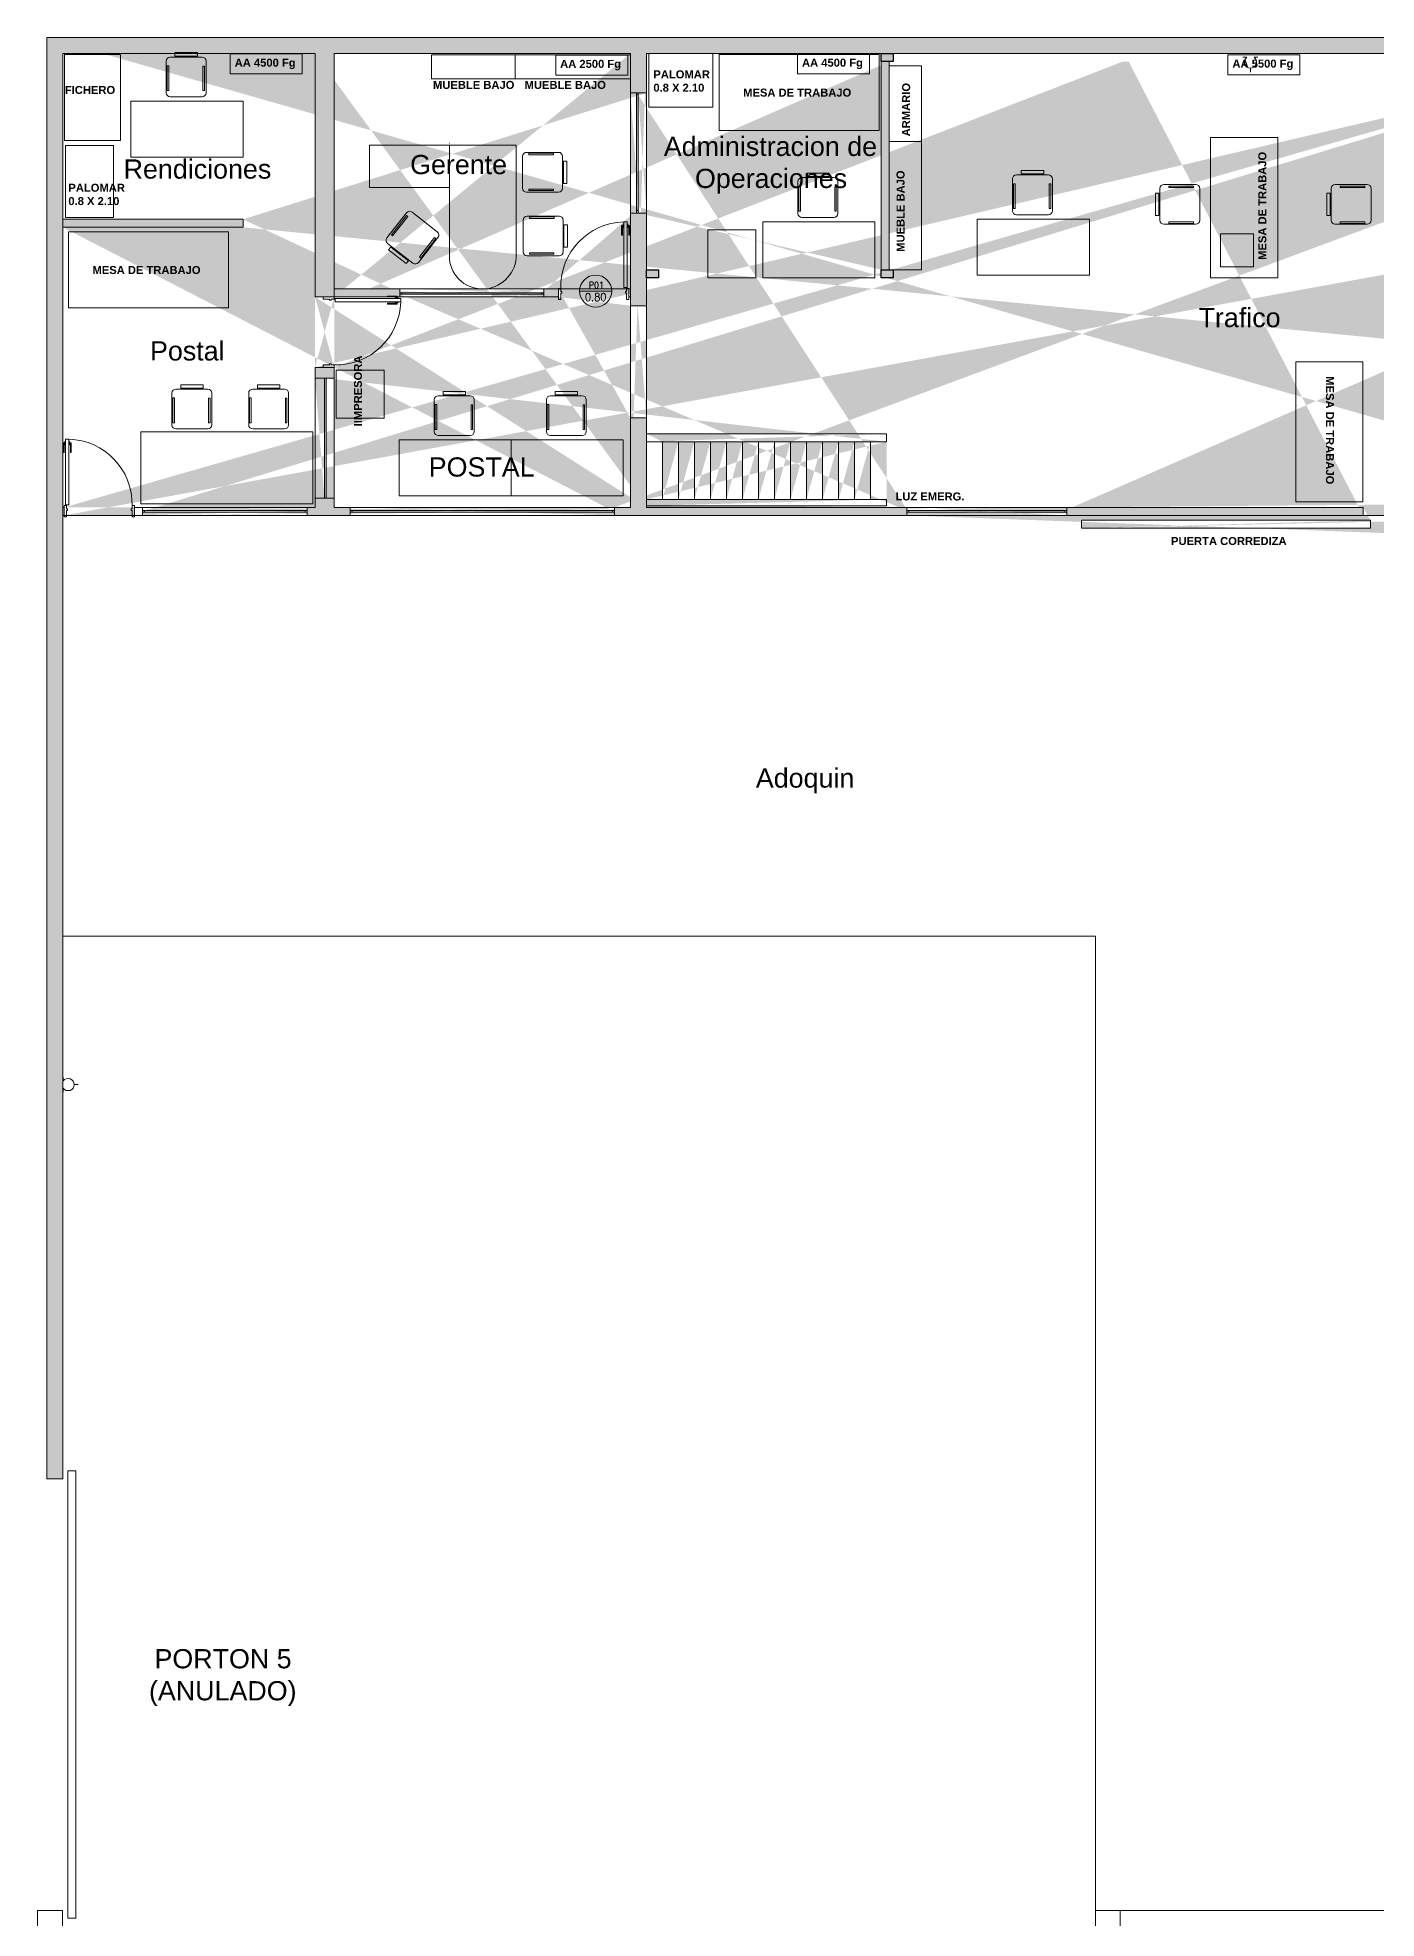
# Model space of a CAD drawing. Header units: millimetres. Extents: x 90.8 to 120.6, y 70.2 to 118.
# Drawn here: x 90.83 to 107.56, y 94.48 to 117.98 of the extents above; entities that cross this region are included whole.
import ezdxf
from ezdxf.enums import TextEntityAlignment as Align

# ---------------------------------------------------------------- set-up
doc = ezdxf.new("R2010")
doc.units = ezdxf.units.MM
doc.layers.add('00 Muro ext.', color=7, linetype='Continuous', lineweight=15)
doc.layers.add('ESTRUCTURA', color=251, linetype='Continuous')
doc.styles.add('Century', font='GOTHIC.TTF')
doc.styles.add('IRI-OCASA-Layout R 9$0$Standard', font='arial.ttf')
doc.styles.add('ROMANS', font='ROMANS.shx', dxfattribs={"width": 0.8})
doc.styles.get("Standard").update_dxf_attribs({"font": 'txt.shx'})

# ---------------------------------------------------------------- blocks, each defined once
blk = doc.blocks.new('IRI-OCASA-Layout R 9$0$OCA_SILLA')
at = {"linetype": 'Continuous'}
for p, q in [((0.1049, 0.4983), (0.5023, 0.4983)), ((0.0549, 0.05), (0.0549, 0.4483)), ((0.5523, 0.4483), (0.5523, 0.05)), ((0.5023, 0), (0.1049, 0))]:
    blk.add_line(p, q, dxfattribs=at)
for points in [[(0.1654, 0.4663), (0.1654, 0.4876), (0.4749, 0.4876), (0.4749, 0.4663)], [(0, 0.1087), (0, 0.3889), (0.0427, 0.3889), (0.0427, 0.1087)], [(0.1681, 0.0207), (0.1681, 0.0394), (0.4749, 0.0394), (0.4749, 0.0207)]]:
    blk.add_lwpolyline(points, close=True, dxfattribs=at)
for centre, start, end in [((0.1049, 0.4483), 90, 180), ((0.5023, 0.4483), 0, 90), ((0.1049, 0.05), 180, 270), ((0.5023, 0.05), 270, 0)]:
    blk.add_arc(centre, 0.05, start, end, dxfattribs=at)
blk = doc.blocks.new('new blockqweqwewqe')
blk.add_lwpolyline([(101.41165, 483.815145), (102.11165, 483.815145), (102.11165, 482.415145), (101.41165, 482.415145)], close=True)
at = {"xscale": -1, "rotation": 180}
blk.add_blockref('IRI-OCASA-Layout R 9$0$OCA_SILLA', (100.805812, 483.353225), dxfattribs=at)
blk = doc.blocks.new('*U12')
at = {"color": 0}
for p, q in [((-0.069989, 0.869622), (-0.079989, 0.869622)), ((-0.069989, 0.860356), (-0.079989, 0.860356)), ((-0.009989, 0.869622), (0.000011, 0.869622)), ((-0.009989, 0.860356), (0.000011, 0.860356))]:
    blk.add_line(p, q, dxfattribs=at)
for points in [[(-0.079989, 0.869622), (-0.079989, 0.749622), (-0.089989, 0.749622), (-0.089989, 0.869622), (-0.079989, 0.869622)], [(-0.059989, 0.884989), (-0.069989, 0.884989), (-0.069989, 0.844989), (-0.059989, 0.844989), (-0.059989, 0.884989)], [(-0.019989, 0.884989), (-0.009989, 0.884989), (-0.009989, 0.844989), (-0.019989, 0.844989), (-0.019989, 0.884989)], [(0.000011, 0.869622), (0.000011, 0.749622), (0.010011, 0.749622), (0.010011, 0.869622), (0.000011, 0.869622)]]:
    blk.add_lwpolyline(points, dxfattribs=at)
blk.add_lwpolyline([(-0.059989, 0.914989), (-0.059989, 0.094989), (-0.019989, 0.094989), (-0.019989, 0.914989), (-0.059989, 0.914989)])
for points in [[(-0.88, 0.085), (-0.85, 0.085), (-0.85, 0.045), (-0.838, 0.045), (-0.838, 0.025), (-0.85, 0.025), (-0.85, -0.055), (-0.88, -0.055)], [(0, 0.085), (-0.03, 0.085), (-0.03, 0.045), (-0.042, 0.045), (-0.042, 0.025), (-0.03, 0.025), (-0.03, -0.055), (0, -0.055)]]:
    blk.add_lwpolyline(points, close=True)
blk.add_circle((-0.025, 0.089989), 0.005, dxfattribs=at)
blk.add_arc((-0.039989, 0.104978), 0.810258, 91.414404, 181.412841, dxfattribs=at)
blk = doc.blocks.new('Ref-carp-50')
blk.add_line((-0.2, 0), (0.2, 0))
blk.add_circle((0, 0), 0.2)
at = {"style": 'Century'}
for tag, p in [('P01', (0, 0.075)), ('0.00', (0, -0.075))]:
    blk.add_attdef(tag, text='', height=0.1, dxfattribs=at).set_placement(p, align=Align.MIDDLE_CENTER)
blk = doc.blocks.new('*U22')
for p, q in [((-55.715298, 12.827221), (-55.619137, 12.827221)), ((-55.342851, 12.827221), (-55.439013, 12.827221)), ((-55.529075, 12.553816), (-55.52908, 12.458911))]:
    blk.add_line(p, q)
blk.add_arc((-55.529075, 12.705352), 0.151536, 126.464668, 53.535332)
blk = doc.blocks.new('COLUMNAS')
at = {"layer": 'ESTRUCTURA', "ltscale": 0.05}
for p, q in [((110.051138, 123.685092), (110.201138, 123.685092)), ((110.051138, 123.585092), (110.051138, 123.685092)), ((110.201138, 123.685092), (110.201138, 123.585092)), ((110.201138, 123.585092), (110.051138, 123.585092))]:
    blk.add_line(p, q, dxfattribs=at)
blk = doc.blocks.new('Escritorio Gte')
for p, q in [((269.742121, 117.213788), (270.055836, 117.459197)), ((270.126025, 117.450622), (270.370879, 117.137615)), ((270.513332, 117.37044), (270.513332, 115.98684)), ((271.346732, 115.98684), (271.346732, 117.391231)), ((271.435532, 116.921696), (271.435532, 117.319996)), ((271.485532, 117.369996), (271.882932, 117.369996)), ((271.932932, 117.319996), (271.932932, 116.921696)), ((269.9784, 116.830593), (269.733546, 117.143599)), ((270.362304, 117.067427), (270.048589, 116.822018)), ((271.882932, 116.871696), (271.485532, 116.871696)), ((271.478743, 116.57387), (271.876143, 116.57387)), ((270.513332, 116.51604), (269.514332, 116.51604)), ((269.514332, 116.51604), (269.514332, 115.98684)), ((270.513332, 115.98684), (270.513332, 116.51604)), ((271.428743, 116.12557), (271.428743, 116.52387)), ((271.926143, 116.52387), (271.926143, 116.12557)), ((269.514332, 115.98684), (270.513332, 115.98684)), ((270.513332, 115.98684), (271.346732, 115.98684)), ((271.876143, 116.07557), (271.478743, 116.07557))]:
    blk.add_line(p, q)
for points in [[(269.754529, 117.293197), (269.975224, 117.465839), (270.001534, 117.432207), (269.780838, 117.259565)], [(270.138097, 117.383254), (270.154874, 117.396377), (270.345569, 117.152604), (270.328793, 117.13948)], [(271.819732, 117.349296), (271.819732, 117.330596), (271.512932, 117.330596), (271.512932, 117.349296)], [(271.987832, 117.261296), (271.987832, 116.981096), (271.945132, 116.981096), (271.945132, 117.261296)], [(269.78879, 117.106575), (269.803519, 117.118097), (269.992551, 116.87645), (269.977822, 116.864928)], [(271.822432, 116.903696), (271.822432, 116.882396), (271.512932, 116.882396), (271.512932, 116.903696)], [(271.812943, 116.55317), (271.812943, 116.53447), (271.506143, 116.53447), (271.506143, 116.55317)], [(271.981043, 116.46517), (271.981043, 116.18497), (271.938343, 116.18497), (271.938343, 116.46517)], [(271.815643, 116.10757), (271.815643, 116.08627), (271.506143, 116.08627), (271.506143, 116.10757)]]:
    blk.add_lwpolyline(points, close=True)
for centre, radius, start, end in [((270.922184, 117.373186), 0.408861, 89.643216, 180.384836), ((270.925621, 117.360897), 0.422202, 4.120115, 89.595756), ((270.086643, 117.419815), 0.05, 38.034833, 128.034833), ((271.485532, 117.319996), 0.05, 90, 180), ((271.882932, 117.319996), 0.05, 0, 90), ((270.331497, 117.106808), 0.05, 308.034833, 38.034833), ((270.017782, 116.8614), 0.05, 218.034833, 308.034833), ((271.485532, 116.921696), 0.05, 180, 270), ((271.882932, 116.921696), 0.05, 270, 0), ((271.478743, 116.52387), 0.05, 90, 180), ((271.876143, 116.52387), 0.05, 0, 90), ((271.478743, 116.12557), 0.05, 180, 270), ((271.876143, 116.12557), 0.05, 270, 0)]:
    blk.add_arc(centre, radius, start, end)

msp = doc.modelspace()

# ---------------------------------------------------------------- hatches: boundary and pattern name
at = {"layer": '00 Muro ext.', "ltscale": 0.05}
h = msp.add_hatch(color=7, dxfattribs=at)
h.dxf.hatch_style = 1
edge = h.paths.add_edge_path(flags=17)
edge.add_line((110.422, 112.113), (110.572, 112.113))
edge = h.paths.add_edge_path(flags=17)
edge.add_line((110.572, 112.113), (110.572, 112.013))
edge = h.paths.add_edge_path(flags=17)
edge.add_line((110.572, 112.013), (110.422, 112.013))
edge = h.paths.add_edge_path(flags=17)
edge.add_line((110.422, 112.013), (110.422, 112.113))
edge = h.paths.add_edge_path(flags=16)
edge.add_line((101.375, 117.783), (101.525, 117.783))
edge = h.paths.add_edge_path(flags=16)
edge.add_line((101.525, 117.783), (101.525, 117.683))
edge = h.paths.add_edge_path(flags=16)
edge.add_line((101.525, 117.683), (101.375, 117.683))
edge = h.paths.add_edge_path(flags=17)
edge.add_line((101.375, 117.683), (101.375, 117.783))
edge = h.paths.add_edge_path(flags=17)
edge.add_line((101.375, 115.083), (101.525, 115.083))
edge = h.paths.add_edge_path(flags=17)
edge.add_line((101.525, 115.083), (101.525, 114.983))
edge = h.paths.add_edge_path(flags=17)
edge.add_line((101.525, 114.983), (101.375, 114.983))
edge = h.paths.add_edge_path(flags=17)
edge.add_line((101.375, 114.983), (101.375, 115.083))
edge = h.paths.add_edge_path(flags=16)
edge.add_line((107.245, 117.783), (107.395, 117.783))
edge = h.paths.add_edge_path(flags=16)
edge.add_line((107.395, 117.783), (107.395, 117.683))
edge = h.paths.add_edge_path(flags=16)
edge.add_line((107.395, 117.683), (107.245, 117.683))
edge = h.paths.add_edge_path(flags=16)
edge.add_line((107.245, 117.683), (107.245, 117.783))
edge = h.paths.add_edge_path(flags=17)
edge.add_line((107.245, 115.083), (107.395, 115.083))
edge = h.paths.add_edge_path(flags=17)
edge.add_line((107.395, 115.083), (107.395, 114.983))
edge = h.paths.add_edge_path(flags=17)
edge.add_line((107.395, 114.983), (107.245, 114.983))
edge = h.paths.add_edge_path(flags=17)
edge.add_line((107.245, 114.983), (107.245, 115.083))
edge = h.paths.add_edge_path(flags=17)
edge.add_line((104.31, 115.083), (104.46, 115.083))
edge = h.paths.add_edge_path(flags=17)
edge.add_line((104.46, 115.083), (104.46, 114.983))
edge = h.paths.add_edge_path(flags=17)
edge.add_line((104.46, 114.983), (104.31, 114.983))
edge = h.paths.add_edge_path(flags=17)
edge.add_line((104.31, 114.983), (104.31, 115.083))
edge = h.paths.add_edge_path(flags=16)
edge.add_line((104.31, 117.783), (104.46, 117.783))
edge = h.paths.add_edge_path(flags=16)
edge.add_line((104.46, 117.783), (104.46, 117.683))
edge = h.paths.add_edge_path(flags=16)
edge.add_line((104.46, 117.683), (104.31, 117.683))
edge = h.paths.add_edge_path(flags=16)
edge.add_line((104.31, 117.683), (104.31, 117.783))
edge = h.paths.add_edge_path(flags=17)
edge.add_line((98.44, 115.083), (98.59, 115.083))
edge = h.paths.add_edge_path(flags=17)
edge.add_line((98.59, 115.083), (98.59, 114.983))
edge = h.paths.add_edge_path(flags=17)
edge.add_line((98.59, 114.983), (98.44, 114.983))
edge = h.paths.add_edge_path(flags=17)
edge.add_line((98.44, 114.983), (98.44, 115.083))
edge = h.paths.add_edge_path(flags=17)
edge.add_line((98.44, 117.783), (98.59, 117.783))
edge = h.paths.add_edge_path(flags=16)
edge.add_line((98.59, 117.783), (98.59, 117.683))
edge = h.paths.add_edge_path(flags=16)
edge.add_line((98.59, 117.683), (98.44, 117.683))
edge = h.paths.add_edge_path(flags=17)
edge.add_line((98.44, 117.683), (98.44, 117.783))
edge = h.paths.add_edge_path(flags=17)
edge.add_line((110.18, 115.083), (110.33, 115.083))
edge = h.paths.add_edge_path(flags=17)
edge.add_line((110.33, 115.083), (110.33, 114.983))
edge = h.paths.add_edge_path(flags=17)
edge.add_line((110.33, 114.983), (110.18, 114.983))
edge = h.paths.add_edge_path(flags=17)
edge.add_line((110.18, 114.983), (110.18, 115.083))
edge = h.paths.add_edge_path(flags=16)
edge.add_line((110.18, 117.783), (110.33, 117.783))
edge = h.paths.add_edge_path(flags=16)
edge.add_line((110.33, 117.783), (110.33, 117.683))
edge = h.paths.add_edge_path(flags=16)
edge.add_line((110.33, 117.683), (110.18, 117.683))
edge = h.paths.add_edge_path(flags=16)
edge.add_line((110.18, 117.683), (110.18, 117.783))
h.paths.add_polyline_path([(110.708, 111.333), (110.808, 111.333), (110.808, 116.883), (110.708, 116.883)])
h.paths.add_polyline_path([(111.1, 106.759), (110.9, 106.759)])
edge = h.paths.add_edge_path()
edge.add_line((98.015, 112.073), (98.015, 112.053))
edge.add_line((94.765, 112.073), (94.765, 112.053))
edge.add_line((94.175, 112.073), (94.175, 112.053))
edge.add_line((92.169, 112.053), (92.169, 112.073))
edge.add_line((110.9, 117.783), (110.9, 116.883))
edge.add_line((98.04, 112.113), (98.04, 112.013))
edge.add_line((94.74, 112.113), (94.74, 112.013))
edge.add_line((94.74, 112.053), (98.04, 112.053))
edge.add_line((94.74, 112.073), (98.04, 112.073))
edge.add_line((92.144, 112.053), (94.2, 112.053))
edge.add_line((94.2, 112.113), (94.2, 112.013))
edge.add_line((92.144, 112.013), (92.144, 112.113))
edge.add_line((92.144, 112.073), (94.2, 112.073))
edge.add_line((92.044, 112.013), (94.3, 112.013))
edge.add_line((94.3, 112.227), (94.54, 112.227))
edge.add_line((94.54, 113.727), (94.3, 113.727))
edge.add_line((94.417, 112.227), (94.417, 113.727))
edge.add_line((94.437, 112.227), (94.437, 113.727))
edge.add_line((101.44, 112.933), (101.44, 113.033))
edge.add_line((101.44, 112.133), (101.44, 112.213))
edge.add_line((101.24, 112.213), (101.24, 112.933))
edge.add_line((101.04, 112.213), (101.04, 112.933))
edge.add_line((100.84, 112.213), (100.84, 112.933))
edge.add_line((100.64, 112.213), (100.64, 112.933))
edge.add_line((100.44, 112.213), (100.44, 112.933))
edge.add_line((100.24, 112.213), (100.24, 112.933))
edge.add_line((100.04, 112.213), (100.04, 112.933))
edge.add_line((99.84, 112.213), (99.84, 112.933))
edge.add_line((99.64, 112.213), (99.64, 112.933))
edge.add_line((99.44, 112.213), (99.44, 112.933))
edge.add_line((99.24, 112.213), (99.24, 112.933))
edge.add_line((99.04, 112.213), (99.04, 112.933))
edge.add_line((98.84, 112.213), (98.84, 112.933))
edge.add_line((98.64, 112.213), (98.64, 112.933))
edge.add_line((98.44, 113.033), (101.44, 113.033))
edge.add_line((98.44, 112.933), (101.44, 112.933))
edge.add_line((98.44, 112.213), (101.44, 112.213))
edge.add_line((98.44, 112.133), (101.44, 112.133))
edge.add_line((92.044, 112.013), (107.395, 112.013))
edge.add_line((92.044, 112.113), (92.044, 112.013))
edge.add_line((115.288, 112.213), (115.288, 112.013))
edge.add_line((113.588, 112.213), (113.588, 112.013))
edge.add_line((112.48, 112.213), (112.48, 112.013))
edge.add_line((113.36, 112.213), (113.36, 112.013))
edge.add_line((115.288, 112.213), (120.4, 112.213))
edge.add_line((113.55, 112.213), (113.588, 112.213))
edge.add_line((113.36, 112.213), (113.4, 112.213))
edge.add_line((111.1, 112.213), (112.48, 112.213))
edge.add_line((120.6, 117.983), (120.6, 112.013))
edge.add_line((120.4, 117.783), (120.4, 112.213))
edge.add_line((113.55, 117.783), (113.55, 112.213))
edge.add_line((113.4, 117.783), (113.4, 112.213))
edge.add_line((113.55, 117.783), (120.4, 117.783))
edge.add_line((111.1, 117.783), (113.4, 117.783))
edge.add_line((110.9, 112.013), (111.1, 112.013))
edge.add_line((103.877, 111.852), (103.877, 111.952))
edge.add_line((107.486, 111.852), (107.486, 111.952))
edge.add_line((103.881, 111.852), (107.486, 111.852))
edge.add_line((103.881, 111.952), (107.486, 111.952))
edge.add_line((107.395, 112.113), (107.395, 112.013))
edge.add_line((104.466, 117.683), (104.391, 117.683))
edge.add_line((94.54, 113.863), (94.3, 113.863))
edge.add_line((94.54, 114.743), (94.3, 114.743))
edge.add_line((98.44, 112.113), (98.44, 117.783))
edge.add_line((98.24, 112.113), (98.24, 117.783))
edge.add_line((94.54, 114.743), (94.54, 117.783))
edge.add_line((94.54, 112.113), (94.54, 113.863))
edge.add_line((94.3, 114.743), (94.3, 117.783))
edge.add_line((94.3, 112.113), (94.3, 113.863))
edge.add_line((111.1, 117.783), (111.1, 112.213))
edge.add_line((90.95, 117.983), (120.6, 117.983))
edge.add_line((98.44, 117.783), (110.9, 117.783))
edge.add_line((94.54, 117.783), (98.24, 117.783))
edge.add_line((91.15, 117.783), (94.3, 117.783))
edge.add_line((98.44, 112.113), (107.395, 112.113))
edge.add_line((94.54, 112.113), (98.24, 112.113))
edge.add_line((92.044, 112.113), (94.3, 112.113))
edge.add_line((91.15, 112.113), (91.164, 112.113))
edge.add_line((110.9, 117.783), (110.9, 112.013))
edge.add_line((115.288, 112.013), (120.6, 112.013))
edge.add_line((113.36, 112.013), (113.588, 112.013))
edge.add_line((111.1, 112.013), (112.48, 112.013))
edge.add_line((91.15, 112.013), (91.164, 112.013))
edge.add_line((112.414, 115.889), (111.105, 115.889))
edge.add_line((112.515, 116.012), (111.105, 116.012))
edge.add_line((112.414, 114.306), (111.1, 114.306))
edge.add_line((112.414, 114.428), (111.1, 114.428))
edge.add_line((112.414, 114.428), (112.414, 114.451))
edge.add_line((112.414, 113.732), (112.414, 114.306))
edge.add_line((112.414, 115.331), (112.414, 115.889))
edge.add_line((103.667, 112.073), (103.667, 112.053))
edge.add_line((101.717, 112.073), (101.717, 112.053))
edge.add_line((98.337, 117.266), (98.317, 117.266))
edge.add_line((98.317, 115.791), (98.317, 117.291))
edge.add_line((98.337, 115.821), (98.317, 115.821))
edge.add_line((97.135, 114.796), (97.135, 114.776))
edge.add_line((97.16, 114.776), (95.36, 114.776))
edge.add_line((101.692, 112.073), (103.692, 112.073))
edge.add_line((101.692, 112.053), (103.692, 112.053))
edge.add_line((103.692, 112.113), (103.692, 112.013))
edge.add_line((101.692, 112.113), (101.692, 112.013))
edge.add_line((111.1, 111.666), (116.1, 111.666))
edge.add_line((112.515, 115.331), (112.515, 116.012))
edge.add_line((112.513, 113.732), (112.513, 114.451))
edge.add_line((112.512, 112.732), (112.512, 112.852))
edge.add_line((111.1, 112.852), (112.48, 112.852))
edge.add_line((111.1, 112.732), (112.512, 112.732))
edge.add_line((114.447, 113.313), (116.95, 113.313))
edge.add_line((113.55, 113.313), (113.567, 113.313))
edge.add_line((114.447, 113.213), (117.05, 113.213))
edge.add_line((113.55, 113.213), (113.567, 113.213))
edge.add_line((117.05, 117.783), (117.05, 113.213))
edge.add_line((116.95, 117.783), (116.95, 113.313))
edge.add_line((93.4, 115.613), (93.4, 115.713))
edge.add_line((98.44, 117.291), (98.24, 117.291))
edge.add_line((98.44, 114.633), (98.24, 114.633))
edge.add_line((97.34, 114.743), (97.16, 114.743))
edge.add_line((94.54, 114.743), (94.74, 114.743))
edge.add_line((101.475, 117.683), (101.475, 115.083))
edge.add_line((101.375, 117.683), (101.375, 115.083))
edge.add_line((98.337, 115.791), (98.337, 117.291))
edge.add_line((98.44, 115.791), (98.24, 115.791))
edge.add_line((98.44, 113.233), (98.24, 113.233))
edge.add_line((97.34, 114.843), (97.34, 114.743))
edge.add_line((97.34, 114.843), (94.54, 114.843))
edge.add_line((97.34, 114.743), (94.54, 114.743))
edge.add_line((97.16, 114.843), (97.16, 114.743))
edge.add_line((95.36, 114.743), (95.36, 114.843))
edge.add_line((97.16, 114.796), (95.36, 114.796))
edge.add_line((93.399, 115.713), (91.149, 115.713))
edge.add_line((93.399, 115.613), (91.149, 115.613))
h = msp.add_hatch(color=7, dxfattribs=at)
h.dxf.hatch_style = 1
h.paths.add_polyline_path([(115.488, 112.013), (115.488, 112.213), (115.288, 112.213), (115.288, 112.013)])
h.paths.add_polyline_path([(117.888, 112.213), (117.888, 112.013), (120.6, 112.013), (120.6, 117.983), (90.95, 117.983), (90.95, 99.975), (91.15, 99.975), (91.15, 117.783), (94.3, 117.783), (94.3, 114.743), (94.54, 114.743), (94.54, 117.783), (98.24, 117.783), (98.24, 117.291), (98.44, 117.291), (98.44, 117.783), (98.59, 117.783), (110.9, 117.783), (110.9, 116.883), (110.9, 112.013), (111.1, 112.013), (112.48, 112.013), (112.48, 112.213), (111.1, 112.213), (111.1, 117.783), (113.4, 117.783), (113.4, 112.213), (113.36, 112.213), (113.36, 112.013), (113.588, 112.013), (113.588, 112.213), (113.55, 112.213), (113.55, 117.783), (120.4, 117.783), (120.4, 112.213)])
h.paths.add_polyline_path([(116.888, 112.013), (116.888, 112.213), (116.488, 112.213), (116.488, 112.013)])
h = msp.add_hatch(color=7, dxfattribs=at)
h.dxf.hatch_style = 1
h.paths.add_polyline_path([(98.44, 115.791), (98.24, 115.791), (98.24, 114.633), (98.44, 114.633)])
h.paths.add_polyline_path([(98.59, 115.083), (98.44, 115.083), (98.44, 114.983), (98.59, 114.983)])
h.paths.add_polyline_path([(95.36, 114.843), (94.54, 114.843), (94.54, 114.743), (95.36, 114.743)])
h.paths.add_polyline_path([(97.34, 114.843), (97.16, 114.843), (97.16, 114.743), (97.34, 114.743)])
h.paths.add_polyline_path([(94.54, 113.863), (94.3, 113.863), (94.3, 113.727), (94.54, 113.727)])
h.paths.add_polyline_path([(101.525, 115.083), (101.375, 115.083), (101.375, 114.983), (101.525, 114.983)])
h.paths.add_polyline_path([(101.475, 117.683), (101.375, 117.683), (101.375, 115.083), (101.475, 115.083)])
h.paths.add_polyline_path([(101.525, 117.783), (101.375, 117.783), (101.375, 117.683), (101.525, 117.683)])
h = msp.add_hatch(color=7, dxfattribs=at)
h.dxf.hatch_style = 1
h.paths.add_polyline_path([(93.4, 115.713), (91.15, 115.713), (91.15, 115.613), (93.4, 115.613)])
h = msp.add_hatch(color=7, dxfattribs=at)
h.dxf.hatch_style = 1
h.paths.add_polyline_path([(107.395, 112.113), (103.692, 112.113), (103.692, 112.013), (107.395, 112.013)])
h.paths.add_polyline_path([(101.692, 112.113), (98.44, 112.113), (98.44, 113.233), (98.24, 113.233), (98.24, 112.113), (98.04, 112.113), (98.04, 112.013), (101.692, 112.013)])
h.paths.add_polyline_path([(94.74, 112.113), (94.54, 112.113), (94.54, 112.227), (94.3, 112.227), (94.3, 112.113), (94.2, 112.113), (94.2, 112.013), (94.3, 112.013), (94.74, 112.013)])

# ---------------------------------------------------------------- linework, layer by layer
for p, q in [((90.95, 117.983), (120.6, 117.983)), ((90.95, 99.975), (90.95, 117.983)), ((91.15, 99.975), (91.15, 117.783)), ((91.15, 117.783), (94.3, 117.783)), ((94.3, 114.743), (94.3, 117.783)), ((94.54, 117.783), (98.24, 117.783)), ((94.54, 114.743), (94.54, 117.783)), ((98.24, 112.113), (98.24, 117.783)), ((98.44, 117.783), (110.9, 117.783)), ((98.44, 112.113), (98.44, 117.783)), ((101.375, 117.683), (101.375, 115.083)), ((101.475, 117.683), (101.475, 115.083)), ((98.44, 117.291), (98.24, 117.291)), ((98.317, 115.791), (98.317, 117.291)), ((98.337, 117.266), (98.317, 117.266)), ((98.337, 115.791), (98.337, 117.291)), ((93.399, 115.713), (91.149, 115.713)), ((93.4, 115.613), (93.4, 115.713)), ((98.44, 115.791), (98.24, 115.791)), ((98.337, 115.821), (98.317, 115.821)), ((93.399, 115.613), (91.149, 115.613)), ((94.54, 114.743), (94.3, 114.743)), ((97.34, 114.843), (94.54, 114.843)), ((97.34, 114.743), (94.54, 114.743)), ((94.54, 114.743), (94.74, 114.743)), ((95.36, 114.743), (95.36, 114.843)), ((95.36, 114.743), (95.36, 114.843)), ((97.16, 114.796), (95.36, 114.796)), ((97.16, 114.776), (95.36, 114.776)), ((97.16, 114.743), (95.36, 114.743)), ((95.385, 114.776), (95.385, 114.796)), ((97.135, 114.796), (97.135, 114.776)), ((97.16, 114.843), (97.16, 114.743)), ((97.34, 114.743), (97.16, 114.743)), ((97.34, 114.843), (97.34, 114.743)), ((98.44, 114.633), (98.24, 114.633)), ((94.3, 112.113), (94.3, 113.863)), ((94.54, 113.863), (94.3, 113.863)), ((94.54, 112.113), (94.54, 113.863)), ((94.54, 113.727), (94.3, 113.727)), ((94.417, 112.227), (94.417, 113.727)), ((94.437, 112.227), (94.437, 113.727)), ((98.44, 113.233), (98.24, 113.233)), ((98.44, 113.033), (101.44, 113.033)), ((101.44, 112.933), (101.44, 113.033)), ((98.44, 112.933), (101.44, 112.933)), ((98.64, 112.213), (98.64, 112.933)), ((98.84, 112.213), (98.84, 112.933)), ((99.04, 112.213), (99.04, 112.933)), ((99.24, 112.213), (99.24, 112.933)), ((99.44, 112.213), (99.44, 112.933)), ((99.64, 112.213), (99.64, 112.933)), ((99.84, 112.213), (99.84, 112.933)), ((100.04, 112.213), (100.04, 112.933)), ((100.24, 112.213), (100.24, 112.933)), ((100.44, 112.213), (100.44, 112.933)), ((100.64, 112.213), (100.64, 112.933)), ((100.84, 112.213), (100.84, 112.933)), ((101.04, 112.213), (101.04, 112.933)), ((101.24, 112.213), (101.24, 112.933)), ((91.15, 112.113), (91.164, 112.113)), ((92.044, 112.113), (94.3, 112.113)), ((92.044, 112.113), (92.044, 112.013)), ((92.144, 112.013), (92.144, 112.113)), ((94.2, 112.113), (94.2, 112.013)), ((94.3, 112.227), (94.54, 112.227)), ((94.54, 112.113), (98.24, 112.113)), ((94.74, 112.113), (94.74, 112.013)), ((98.04, 112.113), (98.04, 112.013)), ((98.44, 112.213), (101.44, 112.213)), ((98.44, 112.133), (101.44, 112.133)), ((98.44, 112.113), (107.395, 112.113)), ((101.44, 112.133), (101.44, 112.213)), ((101.692, 112.113), (101.692, 112.013)), ((103.692, 112.113), (103.692, 112.013)), ((107.395, 112.113), (107.395, 112.013)), ((110.9, 112.013), (91.15, 112.013)), ((91.15, 112.013), (91.15, 106.757)), ((91.15, 112.013), (91.164, 112.013)), ((110.9, 112.013), (91.15, 112.013)), ((91.15, 112.013), (91.15, 106.757)), ((92.044, 112.013), (107.395, 112.013)), ((92.044, 112.013), (94.3, 112.013)), ((92.144, 112.073), (94.2, 112.073)), ((92.144, 112.053), (94.2, 112.053)), ((92.169, 112.053), (92.169, 112.073)), ((94.175, 112.073), (94.175, 112.053)), ((94.74, 112.073), (98.04, 112.073)), ((94.74, 112.053), (98.04, 112.053)), ((94.765, 112.073), (94.765, 112.053)), ((98.015, 112.073), (98.015, 112.053)), ((101.692, 112.073), (103.692, 112.073)), ((101.692, 112.053), (103.692, 112.053)), ((101.717, 112.073), (101.717, 112.053)), ((103.667, 112.073), (103.667, 112.053)), ((103.877, 111.852), (103.877, 111.952)), ((103.881, 111.952), (107.486, 111.952)), ((107.486, 111.852), (107.486, 111.952)), ((103.881, 111.852), (107.486, 111.852)), ((104.05, 106.757), (91.15, 106.757)), ((104.05, 106.757), (91.15, 106.757)), ((104.05, 94.583), (104.05, 106.757)), ((104.05, 94.583), (104.05, 106.757)), ((91.15, 99.975), (90.95, 99.975)), ((91.15, 99.975), (91.05, 99.975)), ((91.211, 100.075), (91.211, 94.485)), ((91.211, 100.075), (91.311, 100.075)), ((91.311, 94.485), (91.311, 100.075)), ((91.211, 94.485), (91.311, 94.485)), ((104.05, 94.583), (110.9, 94.583)), ((104.05, 94.583), (110.9, 94.583))]:
    msp.add_line(p, q, dxfattribs=at)
at = {"layer": '00 Muro ext.', "color": 1}
msp.add_line((95.978, 116.662), (95.975, 116.662), dxfattribs=at)
at = {"layer": '00 Muro ext.', "color": 1, "ltscale": 0.05}
for p, q in [((98.22, 114.843), (98.24, 114.843)), ((98.22, 114.743), (98.24, 114.743))]:
    msp.add_line(p, q, dxfattribs=at)
at = {"layer": '00 Muro ext.', "ltscale": 0.05}
for points in [[(91.17, 117.772), (91.87, 117.772), (91.87, 116.699), (91.17, 116.699), (91.17, 117.772)], [(93.24, 117.779), (94.14, 117.779), (94.14, 117.529), (93.24, 117.529), (93.24, 117.779)], [(97.307, 117.764), (98.207, 117.764), (98.207, 117.514), (97.307, 117.514), (97.307, 117.764)], [(98.472, 117.783), (99.272, 117.783), (99.272, 117.113), (98.472, 117.113), (98.472, 117.783)], [(99.349, 116.821), (101.349, 116.821), (101.349, 117.771), (99.349, 117.771), (99.349, 116.821)], [(100.329, 117.779), (101.229, 117.779), (101.229, 117.529), (100.329, 117.529), (100.329, 117.779)], [(105.706, 117.767), (106.606, 117.767), (106.606, 117.517), (105.706, 117.517), (105.706, 117.767)], [(91.18, 115.735), (91.18, 116.635), (91.78, 116.635), (91.78, 115.735), (91.18, 115.735)], [(101.475, 115.083), (101.475, 116.683), (101.875, 116.683), (101.875, 115.083), (101.475, 115.083)], [(105.488, 114.983), (105.488, 116.733), (106.328, 116.733), (106.328, 114.983), (105.488, 114.983)], [(91.218, 114.605), (93.218, 114.605), (93.218, 115.555), (91.218, 115.555), (91.218, 114.605)], [(99.207, 115.583), (99.807, 115.583), (99.807, 114.983), (99.207, 114.983), (99.207, 115.583)], [(94.565, 113.826), (95.165, 113.826), (95.165, 113.226), (94.565, 113.226), (94.565, 113.826)], [(107.392, 113.933), (107.392, 112.183), (106.552, 112.183), (106.552, 113.933), (107.392, 113.933)], [(92.122, 113.057), (94.272, 113.057), (94.272, 112.157), (92.122, 112.157), (92.122, 113.057)]]:
    msp.add_lwpolyline(points, dxfattribs=at)
at = {"layer": '00 Muro ext.'}
for points in [[(94.54, 117.783), (98.24, 117.783), (98.24, 114.843), (94.54, 114.843)], [(101.475, 117.629), (101.475, 116.683), (101.875, 116.683), (101.875, 117.629)], [(105.611, 115.531), (106.025, 115.531), (106.025, 115.117), (105.611, 115.117)]]:
    msp.add_lwpolyline(points, close=True, dxfattribs=at)
at = {"layer": '00 Muro ext.', "ltscale": 0.05}
for points in [[(96.802, 117.469), (95.757, 117.469), (95.757, 117.769), (96.802, 117.769)], [(98.24, 117.469), (96.802, 117.469), (96.802, 117.769), (98.24, 117.769)], [(90.834, 94.583), (91.144, 94.583), (91.144, 94.073), (90.834, 94.073)], [(104.05, 94.583), (104.36, 94.583), (104.36, 94.073), (104.05, 94.073)]]:
    msp.add_lwpolyline(points, close=True, dxfattribs=at)
at = {"layer": '00 Muro ext.'}
msp.add_arc((95.238, 115.45), 0.05, 141.9652, 231.9652, dxfattribs=at)

# ---------------------------------------------------------------- block references
at = {"layer": '00 Muro ext.', "rotation": 270}
for p in [(-390.415, 218.601), (-379.841, 217.128), (-382.521, 217.094), (-387.065, 214.368), (-385.665, 214.368)]:
    msp.add_blockref('new blockqweqwewqe', p, dxfattribs=at)
at = {"layer": '00 Muro ext.'}
for p in [(-8.677, -5.902), (-11.612, -8.602), (-8.677, -8.602)]:
    msp.add_blockref('COLUMNAS', p, dxfattribs=at)
at = {"layer": '00 Muro ext.', "xscale": -0.5, "yscale": 0.5, "zscale": 0.5}
msp.add_blockref('*U22', (78.222, 111.323), dxfattribs=at)
at = {"layer": '00 Muro ext.', "xscale": -1}
for name, p, rotation in [('Escritorio Gte', (-174.535, 232.625), 180), ('IRI-OCASA-Layout R 9$0$OCA_SILLA', (104.801, 116.149), 180), ('IRI-OCASA-Layout R 9$0$OCA_SILLA', (106.941, 116.149), 180), ('IRI-OCASA-Layout R 9$0$OCA_SILLA', (93.01, 113.646), 90), ('IRI-OCASA-Layout R 9$0$OCA_SILLA', (93.969, 113.646), 90)]:
    msp.add_blockref(name, p, dxfattribs=dict(at, rotation=rotation))
at = {"layer": '00 Muro ext.', "ltscale": 0.05}
msp.add_blockref('*U12', (98.22, 114.765), dxfattribs=at)
at = {"layer": '00 Muro ext.'}
ref = msp.add_blockref('Ref-carp-50', (97.806, 114.816), dxfattribs=at)
ref.add_attrib('P01', 'P01', dxfattribs={"layer": '0', "height": 0.08, "style": 'ROMANS', "width": 0.9}).set_placement((97.815, 114.89), align=Align.MIDDLE_CENTER)
ref.add_attrib('0.00', '0.80', dxfattribs={"layer": '0', "height": 0.1, "style": 'ROMANS', "width": 0.9}).set_placement((97.806, 114.741), align=Align.MIDDLE_CENTER)
at = {"layer": '00 Muro ext.', "ltscale": 0.05, "xscale": -1, "rotation": 270}
msp.add_blockref('*U12', (94.455, 114.743), dxfattribs=at)
at = {"layer": '00 Muro ext.', "ltscale": 0.05, "xscale": -1}
msp.add_blockref('*U12', (91.164, 112.05), dxfattribs=at)
at = {"layer": '00 Muro ext.', "xscale": -0.5, "yscale": 0.5, "zscale": 0.5, "rotation": 90}
msp.add_blockref('*U22', (97.568, 77.137), dxfattribs=at)

# ---------------------------------------------------------------- texts
at = {"layer": '00 Muro ext.', "ltscale": 0.05, "char_height": 0.1, "attachment_point": 1}
for s, width, heights, insert in [('{\\fArial|b1|i0|c0|p34;AA 4500 Fg}', 1.62813, [0.309], (93.296, 117.72)), ('{\\fArial|b1|i0|c0|p34;AA 2500 Fg}', 1.62813, [0.309], (97.362, 117.705)), ('{\\fArial|b1|i0|c0|p34;PALOMAR\\P0.8 X 2.10}', 0.70959, [0], (98.527, 117.574)), ('{\\fArial|b1|i0|c0|p34;AA 4500 Fg}', 1.62813, [0.309], (100.384, 117.72)), ('{\\fArial|b1|i0|c0|p34;AA 5500 Fg}', 1.62813, [0.309], (105.762, 117.708)), ('{\\fArial|b1|i0|c0|p34;FICHERO}', 0.70959, [0], (91.174, 117.379)), ('{\\fArial|b1|i0|c0|p34;MUEBLE BAJO}', 1.62813, [0.309], (95.774, 117.442)), ('{\\fArial|b1|i0|c0|p34;MUEBLE BAJO}', 1.62813, [0.309], (96.918, 117.442)), ('{\\fArial|b1|i0|c0|p34;MESA DE TRABAJO}', 1.62813, [0.309], (99.649, 117.346)), ('{\\fArial|b1|i0|c0|p34;PALOMAR\\P0.8 X 2.10}', 0.70959, [0], (91.218, 116.157)), ('{\\fArial|b1|i0|c0|p34;MESA DE TRABAJO}', 1.62813, [0.309], (91.519, 115.129)), ('\\pxt7;{\\fArial|b1|i0|c0|p34;LUZ EMERG.}', 0.85284, [0], (101.552, 112.3)), ('{\\fArial|b1|i0|c0|p34;PUERTA CORREDIZA}', 1.62813, [0.309], (104.995, 111.743))]:
    msp.add_mtext_dynamic_manual_height_columns(s, width=width, gutter_width=12.5, heights=heights, dxfattribs=dict(at, insert=insert))
for s, width, heights, insert, rotation in [('{\\fArial|b1|i0|c0|p34;ARMARIO}', 0.6628, [0], (101.635, 116.749), 90), ('{\\fArial|b1|i0|c0|p34;MESA DE TRABAJO}', 1.62813, [0.309], (106.085, 115.206), 90), ('{\\fArial|b1|i0|c0|p34;MUEBLE BAJO}', 1.62813, [0.309], (101.565, 115.307), 90), ('{\\fArial|b1|i0|c0|p34;IIMPRESORA}', 1.62813, [0.309], (94.786, 113.126), 90), ('{\\fArial|b1|i0|c0|p34;MESA DE TRABAJO}', 1.62813, [0.309], (107.03, 113.752), 270)]:
    msp.add_mtext_dynamic_manual_height_columns(s, width=width, gutter_width=12.5, heights=heights, dxfattribs=dict(at, insert=insert, rotation=rotation))
at = {"layer": '00 Muro ext.', "char_height": 0.24, "attachment_point": 1, "style": 'IRI-OCASA-Layout R 9$0$Standard'}
for s, insert in [('\\pi0.11743;Administracion de \\P\\pi0.50698;Operaciones', (98.54, 116.744, 0)), ('\\pi0.53997;Rendiciones', (91.368, 116.461, 0)), ('\\pi0.85307;Gerente', (94.635, 116.517, 0)), ('\\pi0.94073;Trafico', (104.398, 114.605, 0)), ('\\pi1.00172;Postal', (91.236, 114.189, 0)), ('\\pi0.80035;POSTAL', (94.92, 112.738, 0)), ('\\pi0.83923;Adoquin', (98.968, 108.852, 0)), ('\\pi0.83923;Adoquin', (98.968, 108.852, 0)), ('\\pi0.60562;PORTON 5 \\P\\pi0.53702;(ANULADO)', (91.688, 97.848, 0))]:
    msp.add_mtext_dynamic_manual_height_columns(s, width=2.88583, gutter_width=12.5, heights=[0], dxfattribs=dict(at, insert=insert))

doc.saveas('drawing.dxf')
